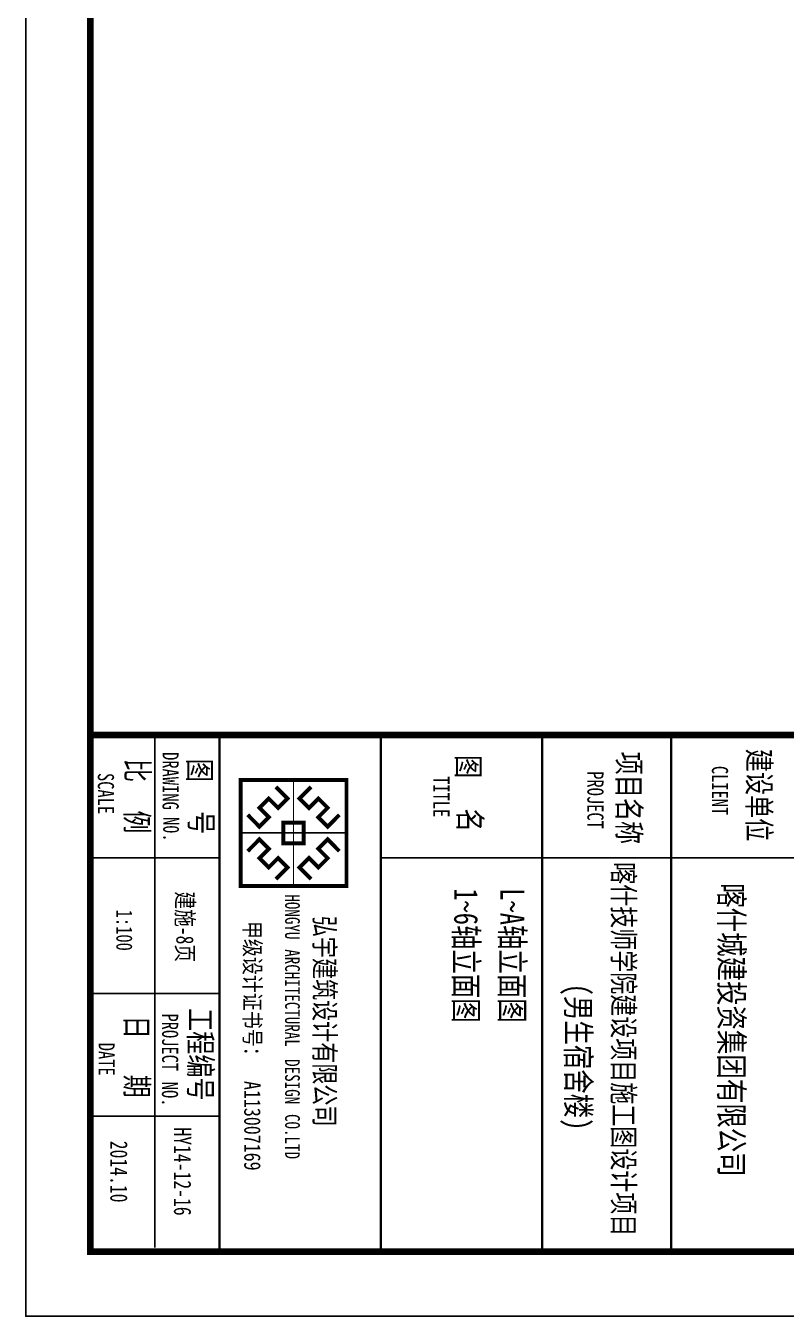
# Model space of a CAD drawing. Extents: x 174641 to 414490, y 73126 to 493158.
# Drawn here: x 238463 to 250244, y 73273 to 93257 of the extents above; entities that cross this region are included whole.
import ezdxf

# ---------------------------------------------------------------- set-up
doc = ezdxf.new("R2010")
doc.units = 0
doc.header["$LTSCALE"] = 1000
doc.header["$MEASUREMENT"] = 0
for name, color, linetype in [('PUB_TITLE', 7, 'Continuous'), ('TK', 126, 'Continuous'), ('TWT_TITLE', 7, 'Continuous')]:
    doc.layers.add(name, color=color, linetype=linetype)
doc.styles.add('-宋体', font='', dxfattribs={"width": 0.8})
doc.styles.add('_TEL_DIM', font='simhei.ttf', dxfattribs={"width": 0.8, "height": 3.5})
doc.styles.get('-宋体').set_extended_font_data('SimSun')

# ---------------------------------------------------------------- blocks, each defined once
blk = doc.blocks.new('logo')
at = {"color": 6}
blk.add_line((1004, 2011), (1004, 0), dxfattribs=at)
at = {"color": 6, "const_width": 74.6}
for points in [[(0, 2011), (2008, 2011), (2008, 0), (0, 0)], [(809, 1198), (1199, 1198), (1199, 813), (809, 813)]]:
    blk.add_lwpolyline(points, close=True, dxfattribs=at)
at = {"color": 6}
blk.add_lwpolyline([(0, 2011), (2008, 2011), (2008, 0), (0, 0)], close=True, dxfattribs=at)
for points, const_width in [([(1004, 2011), (1004, 0)], 15.2), ([(660, 1874), (883, 1654), (704, 1475), (526, 1653), (350, 1477), (528, 1299), (350, 1120), (129, 1340)], 74.6), ([(1348, 1874), (1125, 1654), (1304, 1475), (1482, 1653), (1658, 1477), (1480, 1299), (1659, 1120), (1879, 1340)], 74.6), ([(0, 1006), (2008, 1006)], 15.2), ([(660, 137), (883, 357), (704, 536), (526, 358), (350, 534), (528, 712), (350, 891), (129, 671)], 74.6), ([(1348, 137), (1125, 357), (1304, 536), (1482, 358), (1658, 534), (1480, 712), (1659, 891), (1879, 671)], 74.6)]:
    blk.add_lwpolyline(points, dxfattribs=dict(at, const_width=const_width))

msp = doc.modelspace()

# ---------------------------------------------------------------- linework, layer by layer
for p, q in [((239462.3, 82272.7), (296862.3, 82272.7)), ((240462.7, 82272.7), (240462.7, 74337.5)), ((239462.3, 74272.7), (239462.3, 81072.7)), ((239462.3, 81072.7), (239462.3, 79372.7)), ((241462.7, 81072.7), (241462.7, 74272.7)), ((241462.7, 81072.7), (241462.7, 74337.5)), ((243962.7, 81072.7), (243962.7, 74272.7)), ((239462.3, 80372.7), (241462.7, 80372.7)), ((243962.7, 80372.7), (250462.7, 80372.7)), ((239462.7, 74272.7), (239462.7, 80224.5)), ((240462.7, 80072.7), (240462.7, 79872.7)), ((239462.3, 78272.7), (241462.7, 78272.7)), ((239462.3, 76372.7), (241462.7, 76372.7))]:
    msp.add_line(p, q)
at = {"const_width": 34}
for points in [[(241462.7, 82272.7), (241462.7, 74272.7)], [(243962.7, 82272.7), (243962.7, 74272.7)], [(246462.7, 82272.7), (246462.7, 74272.7)], [(248462.7, 82272.7), (248462.7, 74272.7)]]:
    msp.add_lwpolyline(points, dxfattribs=at)
msp.add_point((239462.7, 74272.7))
at = {"layer": 'PUB_TITLE', "const_width": 100}
msp.add_lwpolyline([(296862.3, 82272.7), (296862.3, 74272.7), (239462.7, 74272.7), (239462.7, 82272.7)], close=True, dxfattribs=at)
at = {"layer": 'TWT_TITLE'}
msp.add_lwpolyline([(238463.1, 157372.7), (238463.1, 73272.7), (297863.1, 73272.7), (297863.1, 157372.7)], close=True, dxfattribs=at)
at = {"layer": 'TWT_TITLE', "const_width": 100}
msp.add_lwpolyline([(239463.1, 154872.7), (239463.1, 74272.7), (296863.1, 74272.7), (296863.1, 154872.7)], close=True, dxfattribs=at)

# ---------------------------------------------------------------- block references
at = {"color": 5, "xscale": 0.8162497762823477, "yscale": 0.8162497763405554, "zscale": 0.8162497763138334, "rotation": 270}
msp.add_blockref('logo', (241790.5, 81575.3), dxfattribs=at)

# ---------------------------------------------------------------- texts
at = {"style": '-宋体', "width": 0.75}
for s, height, p in [('DRAWING', 250, (240581.7, 82008.2)), ('项目名称', 350, (247634.8, 82015.2)), ('建设单位', 350, (249650.8, 82059.7)), ('比', 350, (240017.4, 81903.5)), ('图', 350, (240982.8, 81905.4)), ('图', 350, (245145, 81964)), ('CLIENT', 250, (249093, 81795.5)), ('SCALE', 250, (239579.2, 81685.4)), ('TITLE', 250, (244778.5, 81637.5)), ('PROJECT', 250, (247163.9, 81712.6)), ('例', 350, (240011.4, 81105.2)), ('N0.', 250, (240592.3, 81004)), ('号', 350, (241006.9, 81093.6)), ('名', 350, (245170.2, 81134.6)), ('喀什技师学院建设项目施工图设计项目', 333.245, (247558.5, 80304.2)), ('喀什城建投资集团有限公司', 370.273, (249212.9, 79978.2)), ('建施-8页', 267.73, (240796.1, 79851.4)), ('1~6轴立面图', 370.27, (245100.1, 79898.2)), ('L~A轴立面图', 370.27, (245816.3, 79898.2)), ('1:100', 250, (239866.2, 79568.6)), ('(男生宿舍楼)', 370.27, (246839.4, 78422)), ('PROJECT', 250, (240574.5, 77960.8)), ('工程编号', 350, (240995.2, 78043.9)), ('日', 350, (240008.5, 77927.5)), ('DATE', 250, (239590.7, 77507.6)), ('期', 350, (240010.9, 77012.6)), ('NO.', 250, (240572.1, 76902.8)), ('HY14-12-16', 267.73, (240759.1, 76195.9)), ('2014.10', 267.73, (239772.9, 75989.7))]:
    msp.add_text(s, height=height, rotation=270, dxfattribs=at).set_placement(p)
at = {"layer": 'TK', "color": 9}
for s, height, style, width, p in [('HONGYU', 227.85, '-宋体', 0.75, (242480.8, 79805.9, 0)), ('甲级设计证书号：', 255.08, '_TEL_DIM', 0.8, (241847.5, 79394.3)), ('弘宇建筑设计有限公司', 318.99, '-宋体', 0.75, (242935.3, 79473.1)), ('ARCHITECTURAL', 227.848, '-宋体', 0.75, (242480.8, 78955.2, 0)), ('DESIGN', 227.85, '-宋体', 0.75, (242480.8, 77254, 0)), ('A113007169', 255.08, '_TEL_DIM', 0.8, (241847.5, 76915.4)), ('CO.LTD', 227.85, '-宋体', 0.75, (242480.8, 76403.3, 0))]:
    msp.add_text(s, height=height, rotation=270, dxfattribs=dict(at, style=style, width=width)).set_placement(p)

doc.saveas('drawing.dxf')
